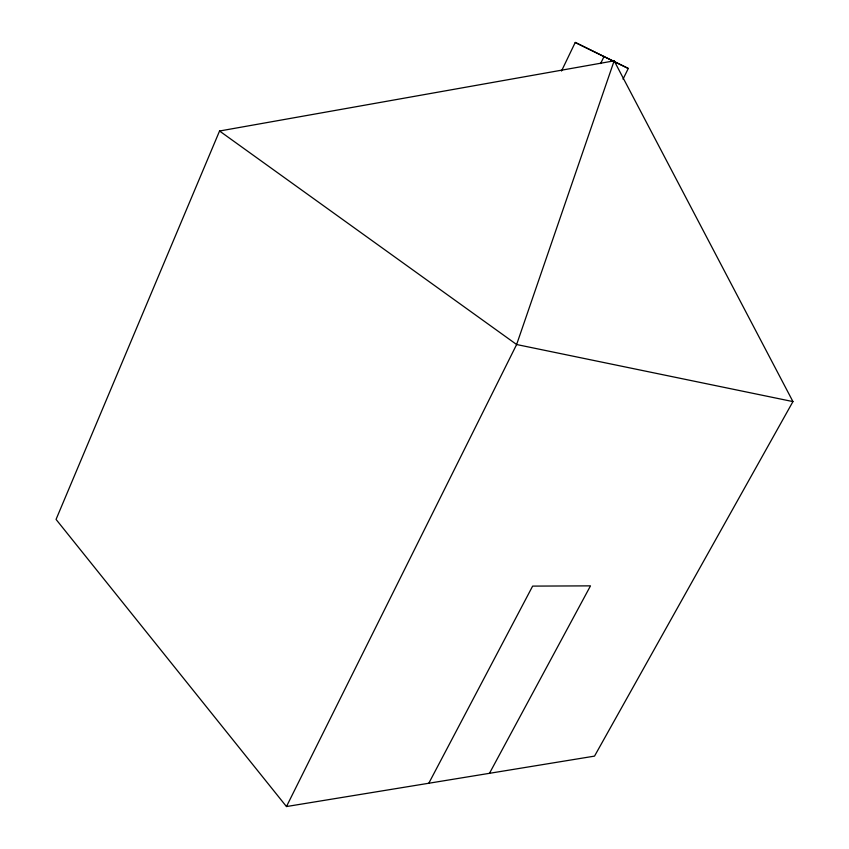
<?xml version="1.0" encoding="UTF-8"?>
<svg xmlns="http://www.w3.org/2000/svg" width="849" height="849" viewBox="0 0 849 849"><rect width="100%" height="100%" fill="white"/><g stroke="black" fill="none" stroke-linecap="round" stroke-linejoin="round"><path stroke-width="1.27" d="M614.156 60.831L516.627 344.524L286.463 806.55L56.055 519.408L219.551 131.011L614.156 60.831L792.945 401.588L594.523 756.119L286.463 806.55M561.497 71.029L575.24 42.45L628.292 68.461L623.017 79.159M600.593 63.579L604.074 56.459M428.798 783.245L532.641 586.107L590.49 585.863L489.48 773.312M792.945 401.588L516.627 344.524L219.551 131.011M628.292 68.461L575.24 42.45"/></g></svg>
